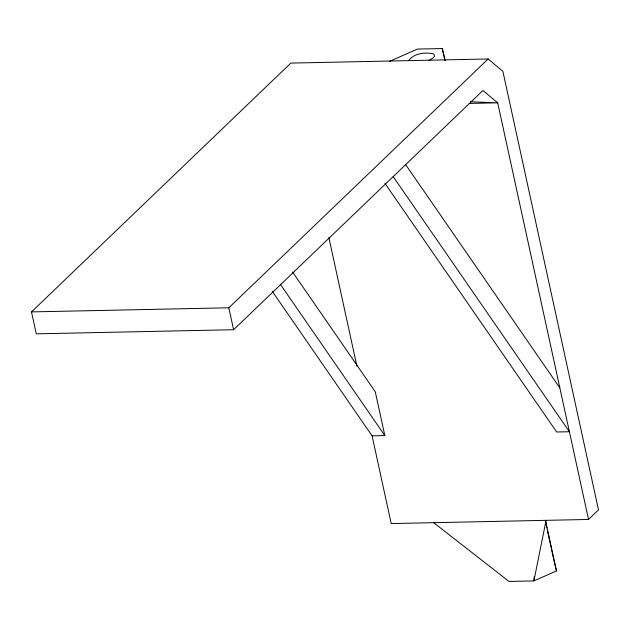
<?xml version="1.0" encoding="UTF-8"?>
<svg xmlns="http://www.w3.org/2000/svg" width="630" height="630" viewBox="0 0 630 630"><rect width="100%" height="100%" fill="white"/><g stroke="black" fill="none" stroke-linecap="round" stroke-linejoin="round"><path stroke-width="0.94" d="M534.201 576.985L533.901 580.915L509.008 581.435L433.653 522.672M546.092 520.333L533.901 580.915L556.487 570.93L545.462 520.372M588.53 519.451L497.7 102.832L482.934 90.492L233.604 329.718L36.28 333.837L31.5 311.905L290.824 63.095L488.14 58.976L502.882 71.347L598.5 509.875L588.53 519.451L391.214 523.562L372.094 435.85L272.27 291.328M31.5 311.905L228.824 307.786L488.14 58.976M429.062 60.456L433.605 57.558L434.574 55.968L433.7 54.054C425.581 51.794 413.965 53.259 408.705 60.511M389.545 61.378L417.375 49.085L442.276 48.565L445.237 60.456M469.232 103.43L497.7 102.832L470.24 101.737M372.094 435.85L384.828 435.59L375.267 391.734L292.58 272.026M405.649 164.635L559.842 387.883M393.183 176.597L569.41 431.739L556.676 431.999L384.946 183.346M280.216 284.13L384.828 435.59M554.172 561.464L556.487 570.93M442.276 48.565L444.788 60.094M545.367 521.128L546.84 527.853M547.257 529.775L551.234 548.021M551.659 549.943L553.959 560.503M328.844 237.478L356.879 366.085M228.824 307.786L233.604 329.718"/></g></svg>
